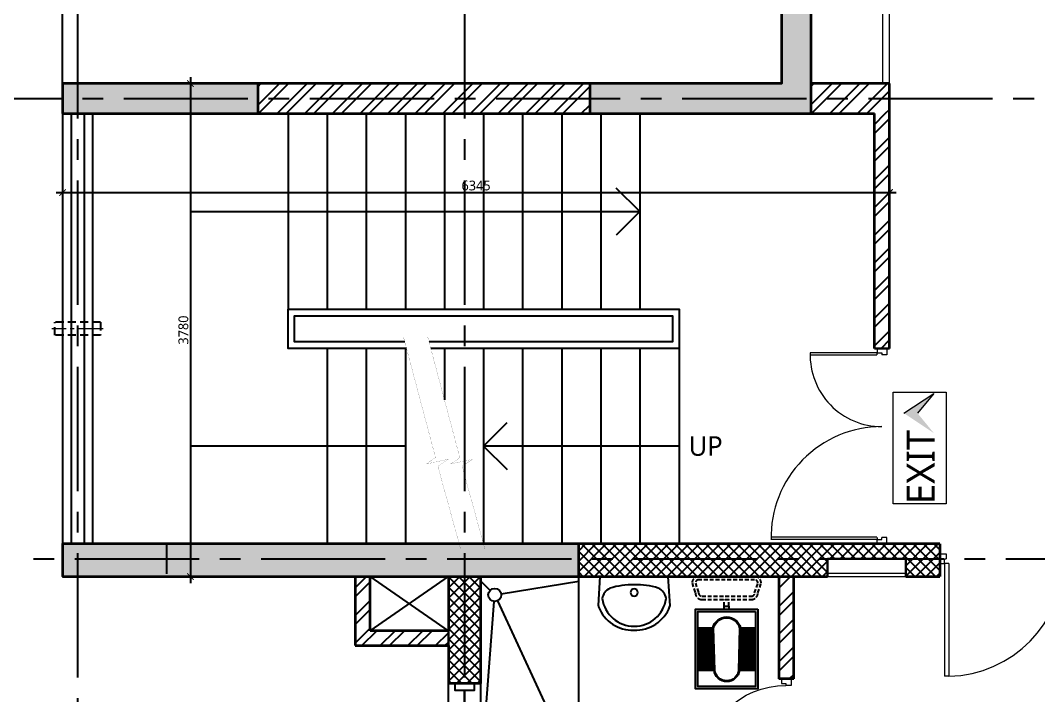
# Model space of a CAD drawing. Header units: millimetres. Extents: x -2409243 to -2334937, y -643723 to -441957.
# Drawn here: x -2362729 to -2354916, y -485256 to -480078 of the extents above; entities that cross this region are included whole.
import ezdxf

# ---------------------------------------------------------------- set-up
doc = ezdxf.new("R2010")
doc.units = ezdxf.units.MM
doc.header["$MEASUREMENT"] = 0
doc.header["$PDMODE"] = 67
for name, pattern in [('CENTER2', [28.575, 19.05, -3.175, 3.175, -3.175]), ('DASHED', [0.75, 0.5, -0.25]), ('DASHED2', [0.375, 0.25, -0.125])]:
    doc.linetypes.add(name, pattern=pattern)
for name, color, linetype in [('A-Anno-Grid Lines', 154, 'Continuous'), ('A-Elevation', 4, 'Continuous'), ('A-Railing', 4, 'Continuous'), ('A-Sanitory', 181, 'Continuous'), ('A-Steps', 3, 'Continuous'), ('A-Wall Patt', 8, 'Continuous'), ('A-Window', 4, 'Continuous'), ('S-Conc Patt', 9, 'Continuous')]:
    doc.layers.add(name, color=color, linetype=linetype)
for name, color, linetype, lineweight in [('A-Detail Lines', 8, 'Continuous', 25), ('A-Door', 4, 'Continuous', 9), ('A-DTLS-Elevation', 4, 'Continuous', 25), ('A-Wall Ele', 3, 'Continuous', 20), ('A-Wall Sec', 1, 'Continuous', 30), ('COL', 15, 'Continuous', 25), ('E-FIRE ESCAPE SIGNAGE', 40, 'Continuous', 20), ('HVAC Units', 60, 'Continuous', 30), ('S-Concrete', 40, 'Continuous', 30), ('STAIR', 3, 'Continuous', 9)]:
    doc.layers.add(name, color=color, linetype=linetype, lineweight=lineweight)
doc.styles.get("Standard").update_dxf_attribs({"font": 'trebuc.ttf'})
doc.dimstyles.new('IIITD_WD_M @ 50', dxfattribs={"dimscale": 50, "dimtxt": 1.5, "dimasz": 1, "dimexe": 0.5, "dimexo": 0.25, "dimgap": 0.3, "dimtad": 1, "dimdec": 0, "dimrnd": 1, "dimzin": 0, "dimdsep": 46, "dimtxsty": 'Standard', "dimblk": 'ARCHTICK', "dimcen": 0.2, "dimdle": 1, "dimclrd": 1, "dimclre": 1, "dimclrt": 5, "dimadec": 0, "dimazin": 0, "dimtfac": 1, "dimtdec": 0, "dimtofl": 0, "dimtmove": 0, "dimatfit": 0, "dimfxl": 2, "dimfxlon": 1, "dimtolj": 1, "dimtzin": 0, "dimlwd": -1, "dimlwe": -1, "dimarcsym": 0})
pattern_1 = [(225, (-1525842.595, -761258.91), (39.7747564, -39.7747564), []), (315, (-1525842.595, -761258.91), (39.7747564, 39.7747564), [])]
pattern_2 = [(45, (-1525842.6, -761258.91), (-106.066017, 106.066017), []), (45, (-1525771.88, -761258.91), (-106.066017, 106.066017), [])]
pattern_3 = [(45, (-2351525.57, -482165.75), (-106.066, 106.066), []), (45, (-2351454.86, -482165.75), (-106.066, 106.066), [])]

# ---------------------------------------------------------------- blocks, each defined once
blk = doc.blocks.new('Cols Residences')
at = {"layer": 'S-Conc Patt'}
for points in [[(-20221.6, -1269.3), (-20221.6, -5229.3), (-19971.6, -5229.3), (-19971.6, -1269.3)], [(-16671.6, -1269.3), (-16671.6, -1269.3), (-16671.6, -2769.3), (-16441.6, -2769.3), (-16441.6, -1269.3)], [(-14961.6, -6784.3), (-16441.6, -6784.3), (-16441.6, -5314.3), (-16671.6, -5314.3), (-16671.6, -7014.3), (-14961.6, -7014.3)]]:
    blk.add_hatch(color=256, dxfattribs=at).paths.add_polyline_path(points)
at = {"layer": 'S-Concrete', "lineweight": 35}
for points in [[(-20221.6, -1269.3), (-20221.6, -5229.3), (-19971.6, -5229.3), (-19971.6, -1269.3)], [(-16671.6, -1269.3), (-16671.6, -1269.3), (-16671.6, -2769.3), (-16441.6, -2769.3), (-16441.6, -1269.3), (-16671.6, -1269.3)], [(-14961.6, -6784.3), (-16441.6, -6784.3), (-16441.6, -5314.3), (-16671.6, -5314.3), (-16671.6, -7014.3), (-14961.6, -7014.3)]]:
    blk.add_lwpolyline(points, close=True, dxfattribs=at)
blk = doc.blocks.new('ABL_Door_S - 1000 x 2100-11-3 Second Floor Lvl')
at = {"layer": 'A-Door', "color": 5}
for p, q in [((-500, 37.5), (-450, 37.5)), ((-500, -37.5), (-500, 37.5)), ((-450, 37.5), (-450, -2.5)), ((450, 37.5), (450, -2.5)), ((500, 37.5), (450, 37.5)), ((500, -37.5), (500, 37.5)), ((-500, -37.5), (-465, -37.5)), ((-465, -2.5), (-450, -2.5)), ((-465, -37.5), (-465, -2.5)), ((-430, -37.5), (-465, -37.5)), ((465, -2.5), (450, -2.5)), ((465, -37.5), (465, -2.5)), ((500, -37.5), (465, -37.5))]:
    blk.add_line(p, q, dxfattribs=at)
at = {"layer": 'A-Door', "color": 5, "lineweight": 18}
for p, q in [((-465, -37.5), (-465, -902.4)), ((-430, -37.5), (-430, -902.4)), ((-430, -902.4), (-465, -902.4))]:
    blk.add_line(p, q, dxfattribs=at)
at = {"layer": 'A-Door'}
blk.add_arc((-450, -2.5), 900, 271.27334, 0, dxfattribs=at)
blk = doc.blocks.new('Stair win rail')
at = {"layer": 'A-Window', "color": 3}
for p, q in [((-21550, -3507.2), (-24850, -3507.2)), ((-21550, -3607.2), (-24850, -3607.2))]:
    blk.add_line(p, q, dxfattribs=at)
at = {"layer": 'A-Window'}
for points in [[(-21550, -3442.2), (-24850, -3442.2)], [(-21550, -3672.2), (-24850, -3672.2)]]:
    blk.add_lwpolyline(points, dxfattribs=at)
blk = doc.blocks.new('Grid Residences')
at = {"layer": 'A-Anno-Grid Lines', "linetype": 'CENTER2', "ltscale": 50}
for p, q in [((-20086.6, 2923), (-20086.6, -27704.4)), ((-16556.6, 2548), (-16556.6, -10441.3)), ((12818.2, -1384.3), (-37818, -1384.3)), ((12818.2, -4354.3), (-37818, -4354.3))]:
    blk.add_line(p, q, dxfattribs=at)
at = {"layer": 'A-Anno-Grid Lines'}
blk.add_line((-19971.6, -2065.2), (-20201.6, -2065.2), dxfattribs=at)
blk = doc.blocks.new('Pergola')
at = {"layer": 'A-Elevation', "ltscale": 1000}
for p, q in [((-21370, 78245.2), (-20720, 78245.2)), ((-20720, 78245.2), (-20720, 78015.2)), ((-20720, 78015.2), (-17032.3, 78015.2)), ((-20720, 77865.2), (-20720, 77415.2)), ((-20720, 77865.2), (-17092.5, 77865.2)), ((-20720, 77865.2), (-20720, 77715.2)), ((-20720, 77415.2), (-17273.1, 77415.2)), ((-20720, 77265.2), (-20720, 76815.2)), ((-20720, 77265.2), (-17333.3, 77265.2)), ((-20720, 76815.2), (-17513.9, 76815.2)), ((-20720, 76665.2), (-20720, 76215.2)), ((-20720, 76665.2), (-17574.1, 76665.2)), ((-20720, 76215.2), (-17754.7, 76215.2)), ((-20720, 76065.2), (-20720, 75615.2)), ((-20720, 76065.2), (-17814.9, 76065.2)), ((-20720, 75615.2), (-17995.5, 75615.2)), ((-20720, 75465.2), (-20720, 75015.2)), ((-20720, 75465.2), (-18055.8, 75465.2)), ((-20720, 75015.2), (-18236.4, 75015.2)), ((-20720, 74865.2), (-20720, 74415.2)), ((-20720, 74865.2), (-18296.6, 74865.2)), ((-20720, 74415.2), (-18477.2, 74415.2)), ((-20720, 74265.2), (-20720, 73815.2)), ((-20720, 74265.2), (-18537.4, 74265.2)), ((-20720, 73815.2), (-18718, 73815.2)), ((-20720, 73665.2), (-20720, 73215.2)), ((-20720, 73665.2), (-18778.2, 73665.2)), ((-20720, 73215.2), (-18958.8, 73215.2)), ((-20720, 73065.2), (-19019, 73065.2)), ((-20720, 73065.2), (-20720, 72730.2))]:
    blk.add_line(p, q, dxfattribs=at)
blk = doc.blocks.new('s11')
at = {"layer": 'A-Detail Lines'}
for p, q in [((-25565, 59746.6), (-25150, 60346.6)), ((-25565, 60346.6), (-25150, 59746.6))]:
    blk.add_line(p, q, dxfattribs=at)
blk = doc.blocks.new('Elec Shaft Door')
at = {"layer": 'A-Door'}
for p, q in [((-21320, 55996.6), (-19955, 55996.6)), ((-21320, 55946.6), (-19955, 55946.6))]:
    blk.add_line(p, q, dxfattribs=at)
blk = doc.blocks.new('Big Door Garbage')
at = {"layer": 'A-Door', "color": 5, "lineweight": 18}
for p, q in [((-12550, 128777.8), (-12500, 128777.8)), ((-12550, 128702.8), (-12550, 128777.8)), ((-12500, 128777.8), (-12500, 128737.8)), ((-11100, 128777.8), (-11100, 128737.8)), ((-11050, 128777.8), (-11100, 128777.8)), ((-11050, 128702.8), (-11050, 128777.8)), ((-12550, 128702.8), (-12515, 128702.8)), ((-12515, 128737.8), (-12500, 128737.8)), ((-12515, 128702.8), (-12515, 128737.8)), ((-12500, 128702.8), (-12515, 128702.8)), ((-12515, 128700.2), (-12515, 128189.2)), ((-12498.9, 128700.2), (-12498.9, 128189)), ((-11101.1, 128700.2), (-11101.1, 127889)), ((-11085, 128737.8), (-11100, 128737.8)), ((-11100, 128702.8), (-11085, 128702.8)), ((-11085, 128702.8), (-11085, 128737.8)), ((-11050, 128702.8), (-11085, 128702.8)), ((-11085, 128700.2), (-11085, 127889.1))]:
    blk.add_line(p, q, dxfattribs=at)
at = {"layer": 'A-Door', "lineweight": 18}
for centre, radius, start, end in [((-12498.9, 128737.8), 548.9, 268.3162, 0), ((-11101.1, 128737.8), 848.9, 180, 271.32233)]:
    blk.add_arc(centre, radius, start, end, dxfattribs=at)
blk = doc.blocks.new('A$C38537BE3')
at = {"linetype": 'DASHED', "ltscale": 50}
for p, q in [((-65, -185), (-106.7, -185)), ((-65, -215), (-106.7, -215))]:
    blk.add_line(p, q, dxfattribs=at)
for points in [[(-211.7, -420.8), (-148.4, -400, 0.414214), (-106.7, -358.3), (-106.7, -41.7, 0.414214), (-148.4, 0), (-211.7, 20.8, 0.414214), (-253.4, -20.8), (-253.4, -379.2, 0.414214)], [(-211.7, -400), (-148.4, -379.2, 0.414214), (-127.5, -358.3), (-127.5, -41.7, 0.414214), (-148.4, -20.8), (-211.7, 0, 0.414214), (-232.5, -20.8), (-232.5, -379.2, 0.414214)]]:
    blk.add_lwpolyline(points, format="xyb", close=True, dxfattribs=at)
for points in [[(-45, 0), (465, 0), (465, -400), (-45, -400)], [(-30, -15), (450, -15), (450, -385), (-30, -385)]]:
    blk.add_lwpolyline(points, close=True)
blk.add_lwpolyline([(75, -111.7), (344.9, -118.2, -0.899983), (344.9, -280.5), (75.6, -288.2, -0.799392)], format="xyb", close=True)
blk.add_lwpolyline([(-45, -215), (-65, -215), (-65, -185), (-45, -185)])
at = {"layer": 'A-Detail Lines'}
blk.add_lwpolyline([(75.5, -116.7), (344.6, -123.2, -0.897689), (344.6, -275.5), (76.1, -283.2, -0.793494), (75.5, -116.7)], format="xyb", close=True, dxfattribs=at)
at = {"layer": 'S-Conc Patt'}
for p, q in [((75, -111.7), (75, -15)), ((85, -111.9), (85, -15)), ((95, -112.2), (95, -15)), ((105, -112.4), (105, -15)), ((115, -112.7), (115, -15)), ((125, -112.9), (125, -15)), ((135, -113.1), (135, -15)), ((145, -113.4), (145, -15)), ((155, -113.6), (155, -15)), ((165, -113.9), (165, -15)), ((175, -114.1), (175, -15)), ((185, -114.4), (185, -15)), ((195, -114.6), (195, -15)), ((205, -114.8), (205, -15)), ((215, -115.1), (215, -15)), ((225, -115.3), (225, -15)), ((235, -115.6), (235, -15)), ((245, -115.8), (245, -15)), ((255, -116), (255, -15)), ((265, -116.3), (265, -15)), ((275, -116.5), (275, -15)), ((285, -116.8), (285, -15)), ((295, -117), (295, -15)), ((305, -117.3), (305, -15)), ((315, -117.5), (315, -15)), ((325, -117.7), (325, -15)), ((335, -118), (335, -15)), ((345, -118.2), (345, -15)), ((345, -15), (345, -118.2)), ((75, -385), (75, -288)), ((85, -385), (85, -287.8)), ((95, -385), (95, -287.5)), ((105, -385), (105, -287.2)), ((115, -385), (115, -286.9)), ((125, -385), (125, -286.6)), ((135, -385), (135, -286.3)), ((145, -385), (145, -286.1)), ((155, -385), (155, -285.8)), ((165, -385), (165, -285.5)), ((175, -385), (175, -285.2)), ((185, -385), (185, -284.9)), ((195, -385), (195, -284.7)), ((205, -385), (205, -284.4)), ((215, -385), (215, -284.1)), ((225, -385), (225, -283.8)), ((235, -385), (235, -283.5)), ((245, -385), (245, -283.3)), ((255, -385), (255, -283)), ((265, -385), (265, -282.7)), ((275, -385), (275, -282.4)), ((285, -385), (285, -282.1)), ((295, -385), (295, -281.9)), ((305, -385), (305, -281.6)), ((315, -385), (315, -281.3)), ((325, -385), (325, -281)), ((335, -385), (335, -280.7)), ((345, -280.4), (345, -385)), ((345, -385), (345, -280.4))]:
    blk.add_line(p, q, dxfattribs=at)
blk = doc.blocks.new('basin13_pl')
for points in [[(-411.5, -1.9, -0.32431), (-228.7, 275.2, -0.074195), (-225.7, 275.6), (0, 262.4), (0, -262.4), (-222.7, -274.8, -0.082611), (-232.4, -273.1, -0.313325), (-411.5, -1.9)], [(-381.6, 0.6, -0.373947), (-169.4, 245.2, -0.252869), (-89.1, 186, -0.078211), (-62.6, 1.1, -0.070813), (-89.1, -186, -0.2542), (-169.4, -244.3, -0.371653), (-381.6, 0.6)]]:
    blk.add_lwpolyline(points, format="xyb", close=True)
at = {"lineweight": -2}
blk.add_circle((-122.5, 0.7), 28.8, dxfattribs=at)
blk = doc.blocks.new('Bt 3')
at = {"layer": 'A-Detail Lines'}
for points in [[(-7669.3, -2262.4), (-7598.6, -2333.1)], [(-7513.9, -2360.4), (-6919.3, -2262.4)], [(-7669.3, -3762.4), (-7567.1, -2418.4)], [(-7542.3, -2413.9), (-6919.3, -3762.4)]]:
    blk.add_lwpolyline(points, dxfattribs=at)
at = {"layer": 'A-Sanitory'}
blk.add_line((-6919.3, -3762.4), (-6919.3, -2207), dxfattribs=at)
blk.add_circle((-7563.3, -2368.5), 50, dxfattribs=at)
at = {"layer": 'A-Sanitory', "ltscale": 0.5, "xscale": -0.9999999999999992, "rotation": 270.0525914076156}
blk.add_blockref('basin13_pl', (-6494.3, -2227), dxfattribs=at)
at = {"layer": 'A-Sanitory', "xscale": 1.199999999999999, "yscale": 1.199999999999999, "zscale": 1.199999999999999, "rotation": 270}
blk.add_blockref('A$C38537BE3', (-5544.1, -2531.1), dxfattribs=at)
blk = doc.blocks.new('Toilet Win')
at = {"layer": 'A-Window', "color": 2, "lineweight": 30}
blk.add_line((22742.1, -8048.1), (22742.1, -8548.1), dxfattribs=at)
at = {"layer": 'A-Window'}
for points in [[(22617.1, -7998.1), (22617.1, -8598.1)], [(22667.1, -7998.1), (22667.1, -8048.1), (22817.1, -8048.1), (22817.1, -7998.1)], [(22867.1, -7998.1), (22867.1, -8598.1)], [(22667.1, -8598.1), (22667.1, -8548.1), (22817.1, -8548.1), (22817.1, -8598.1)]]:
    blk.add_lwpolyline(points, dxfattribs=at)
blk = doc.blocks.new('DB resi')
at = {"layer": 'A-Door'}
for p, q in [((-25150, 56711.6), (-25150, 56111.6)), ((-25125, 56711.6), (-25125, 56111.6))]:
    blk.add_line(p, q, dxfattribs=at)
blk = doc.blocks.new('ABL_Door_S - 750 x 2100-5-3 Second Floor Lvl')
at = {"layer": 'A-Door', "color": 5, "lineweight": 18}
for p, q in [((-375, 37.5), (-325, 37.5)), ((-375, -37.5), (-375, 37.5)), ((-325, 37.5), (-325, -2.5)), ((325, 37.5), (325, -2.5)), ((375, 37.5), (325, 37.5)), ((375, -37.5), (375, 37.5)), ((-375, -37.5), (-340, -37.5)), ((-340, -2.5), (-325, -2.5)), ((-340, -37.5), (-340, -2.5)), ((-340, -37.5), (-340, -652.3)), ((-305, -37.5), (-340, -37.5)), ((-305, -37.5), (-305, -652.3)), ((340, -2.5), (325, -2.5)), ((340, -37.5), (340, -2.5)), ((375, -37.5), (340, -37.5))]:
    blk.add_line(p, q, dxfattribs=at)
blk.add_lwpolyline([(-340, -652.3), (-305, -652.3)], dxfattribs=at)
at = {"layer": 'A-Door', "lineweight": 18}
blk.add_arc((-325, -2.5), 650, 271.76323, 0, dxfattribs=at)
blk = doc.blocks.new('Spout')
at = {"layer": 'A-DTLS-Elevation', "linetype": 'DASHED2', "ltscale": 250}
for p, q in [((-836622.3, 290266.1), (-836622.3, 290366.1)), ((-836272.3, 290366.1), (-836272.3, 290266.1))]:
    blk.add_line(p, q, dxfattribs=at)
for points in [[(-836272.3, 290366.1), (-836622.3, 290366.1)], [(-836272.3, 290266.1), (-836622.3, 290266.1)]]:
    blk.add_lwpolyline(points, dxfattribs=at)
at = {"layer": 'STAIR', "linetype": 'CENTER2', "ltscale": 10}
blk.add_lwpolyline([(-836250.4, 290316.1), (-836644.2, 290316.1)], dxfattribs=at)
blk = doc.blocks.new('EXIT')
at = {"ltscale": 5}
blk.add_hatch(color=256, dxfattribs=at).paths.add_polyline_path([(268.2, 220.8), (421.3, 94.9), (268.2, 325.7), (115.1, 94.9)])
for p, q in [((-431.1, 407.5), (431.1, 407.5)), ((-431.1, 0), (-431.1, 407.5)), ((431.1, 407.5), (431.1, 0)), ((268.2, 325.7), (421.3, 94.9)), ((421.3, 94.9), (268.2, 220.8)), ((431.1, 0), (-431.1, 0))]:
    blk.add_line(p, q, dxfattribs=at)
blk.add_text('EXIT', height=216).set_placement((-433, 88.9))
blk = doc.blocks.new('_ArchTick')
at = {"color": 0, "linetype": 'ByBlock', "const_width": 0.15}
blk.add_lwpolyline([(-0.5, -0.5), (0.5, 0.5)], dxfattribs=at)
blk = doc.blocks.new('*D715')
at = {"layer": 'A-Railing', "color": 1}
for p, q in [((-2362404.9, -481297.8), (-2362404.9, -481422.8)), ((-2356059.9, -481297.8), (-2356059.9, -481422.8)), ((-2362454.9, -481397.8), (-2356009.9, -481397.8))]:
    blk.add_line(p, q, dxfattribs=at)
at = {"layer": 'Defpoints', "color": 0}
for p in [(-2362404.9, -480792.8), (-2356059.9, -480792.8), (-2356059.9, -481397.8)]:
    blk.add_point(p, dxfattribs=at)
at = {"layer": 'A-Railing', "color": 1, "xscale": 50, "yscale": 50, "zscale": 50, "rotation": 180}
blk.add_blockref('_ArchTick', (-2362404.9, -481397.8), dxfattribs=at)
at = {"layer": 'A-Railing', "color": 1, "xscale": 50, "yscale": 50, "zscale": 50}
blk.add_blockref('_ArchTick', (-2356059.9, -481397.8), dxfattribs=at)
at = {"layer": 'A-Railing', "color": 5, "insert": (-2359232.4, -481344.5), "char_height": 75, "attachment_point": 5}
blk.add_mtext('\\A1;6345', dxfattribs=at)
blk = doc.blocks.new('*D716')
at = {"layer": 'A-Railing', "color": 1}
for p, q in [((-2361424.9, -480512.8), (-2361424.9, -484392.8)), ((-2361324.9, -480562.8), (-2361449.9, -480562.8)), ((-2361324.9, -484342.8), (-2361449.9, -484342.8))]:
    blk.add_line(p, q, dxfattribs=at)
at = {"layer": 'Defpoints', "color": 0}
for p in [(-2360904.9, -480562.8), (-2361424.9, -484342.8), (-2360904.9, -484342.8)]:
    blk.add_point(p, dxfattribs=at)
at = {"layer": 'A-Railing', "color": 1, "xscale": 50, "yscale": 50, "zscale": 50}
for p, rotation in [((-2361424.9, -480562.8), 90), ((-2361424.9, -484342.8), 270)]:
    blk.add_blockref('_ArchTick', p, dxfattribs=dict(at, rotation=rotation))
at = {"layer": 'A-Railing', "color": 5, "insert": (-2361478, -482452.8), "char_height": 75, "attachment_point": 5, "rotation": 90}
blk.add_mtext('\\A1;3780', dxfattribs=at)

msp = doc.modelspace()

# ---------------------------------------------------------------- hatches: boundary and pattern name
at = {"layer": 'A-Wall Patt'}
h = msp.add_hatch(dxfattribs=at)
h.set_pattern_fill('ANSI32', color=256, scale=400, style=0)
h.set_pattern_definition(pattern_3)
h.paths.add_polyline_path([(-2360904.9, -480562.8), (-2360904.9, -480792.8), (-2358359.9, -480792.8), (-2358359.9, -480562.8)])
h = msp.add_hatch(dxfattribs=at)
h.set_pattern_fill('ANSI32', color=256, scale=400, style=0)
h.set_pattern_definition(pattern_3)
h.paths.add_polyline_path([(-2356659.9, -480562.8), (-2356659.9, -480792.8), (-2356059.9, -480792.8), (-2356059.9, -480562.8)])
h = msp.add_hatch(dxfattribs=at)
h.set_pattern_fill('ANSI32', color=256, scale=400, style=0)
h.set_pattern_definition(pattern_3)
h.paths.add_polyline_path([(-2356174.9, -482592.8), (-2356059.9, -482592.8), (-2356059.9, -480792.8), (-2356174.9, -480792.8)])
h = msp.add_hatch(dxfattribs=at)
h.set_pattern_fill('ANSI37', color=256, scale=450, angle=180, style=0)
h.set_pattern_definition(pattern_1)
h.paths.add_polyline_path([(-2358444.9, -484342.8), (-2356534.9, -484342.8), (-2356534.9, -484207.8), (-2355934.9, -484207.8), (-2355934.9, -484342.8), (-2355674.1, -484342.8), (-2355674.1, -484092.8), (-2358444.9, -484092.8)])
h = msp.add_hatch(dxfattribs=at)
h.set_pattern_fill('ANSI32', color=256, scale=400, style=0)
h.set_pattern_definition(pattern_2)
h.paths.add_polyline_path([(-2360044.9, -484757.8), (-2360044.9, -484342.8), (-2360159.9, -484342.8), (-2360159.9, -484757.8)])
h = msp.add_hatch(dxfattribs=at)
h.set_pattern_fill('ANSI37', color=256, scale=450, angle=180, style=0)
h.set_pattern_definition(pattern_1)
h.paths.add_polyline_path([(-2359444.9, -485163.3), (-2359194.9, -485163.2), (-2359194.9, -484342.8), (-2359444.9, -484342.8)])
h = msp.add_hatch(dxfattribs=at)
h.set_pattern_fill('ANSI32', color=256, scale=400, style=0)
h.set_pattern_definition(pattern_2)
h.paths.add_polyline_path([(-2356909.9, -485127.8), (-2356794.9, -485127.8), (-2356794.9, -484343.8), (-2356909.9, -484343.8)])
h = msp.add_hatch(dxfattribs=at)
h.set_pattern_fill('ANSI32', color=256, scale=400, style=0)
h.set_pattern_definition(pattern_2)
h.paths.add_polyline_path([(-2359444.9, -484757.8), (-2360044.9, -484757.8), (-2360159.9, -484757.8), (-2360159.9, -484872.8), (-2359444.9, -484872.8)], flags=0)

# ---------------------------------------------------------------- linework, layer by layer
at = {"layer": 'A-Detail Lines'}
for p, q in [((-2357976.8, -481544.6), (-2358157.1, -481364.3)), ((-2361424.9, -481542.8), (-2361424.9, -483342.8)), ((-2361424.9, -481542.8), (-2357974.9, -481542.8)), ((-2357976.8, -481544.6), (-2358157.1, -481725)), ((-2359174.9, -483342.8), (-2358994.6, -483162.5)), ((-2359774.9, -483342.8), (-2361424.9, -483342.8)), ((-2357674.9, -483342.8), (-2359174.9, -483342.8)), ((-2359174.9, -483342.8), (-2358994.6, -483523.1))]:
    msp.add_line(p, q, dxfattribs=at)
at = {"layer": 'A-Detail Lines', "color": 5, "const_width": 1}
for points in [[(-2359789.3, -482506.3), (-2359543.2, -483430.8), (-2359614.7, -483480), (-2359445.1, -483443.1), (-2359525.5, -483497.3), (-2359350.4, -484132.8)], [(-2359603.1, -482506.3), (-2359357, -483430.8), (-2359428.5, -483480), (-2359258.9, -483443.1), (-2359339.3, -483497.3), (-2359164.2, -484132.8)]]:
    msp.add_lwpolyline(points, dxfattribs=at)
at = {"layer": 'A-Elevation', "ltscale": 1000}
msp.add_line((-2362404.9, -480562.8), (-2362404.9, -479912.8), dxfattribs=at)
at = {"layer": 'A-Railing'}
for points in [[(-2359766.3, -482592.8), (-2360674.9, -482592.8), (-2360674.9, -482292.8), (-2357674.9, -482292.8), (-2357674.9, -482592.8), (-2359580.1, -482592.8)], [(-2359779.6, -482542.8), (-2360624.9, -482542.8), (-2360624.9, -482342.8), (-2357724.9, -482342.8), (-2357724.9, -482542.8), (-2359593.4, -482542.8)]]:
    msp.add_lwpolyline(points, dxfattribs=at)
at = {"layer": 'A-Steps'}
for p, q in [((-2360674.9, -480792.8), (-2360674.9, -482292.8)), ((-2360374.9, -480792.8), (-2360374.9, -482292.8)), ((-2360074.9, -480792.8), (-2360074.9, -482292.8)), ((-2359774.9, -480792.8), (-2359774.9, -482292.8)), ((-2359474.9, -480792.8), (-2359474.9, -482292.8)), ((-2359174.9, -480792.8), (-2359174.9, -482292.8)), ((-2358874.9, -480792.8), (-2358874.9, -482292.8)), ((-2358574.9, -480792.8), (-2358574.9, -482292.8)), ((-2358274.9, -480792.8), (-2358274.9, -482292.8)), ((-2357974.9, -480792.8), (-2357974.9, -482292.8)), ((-2360374.9, -482592.8), (-2360374.9, -484092.8)), ((-2360074.9, -482592.8), (-2360074.9, -484092.8)), ((-2359774.9, -482592.8), (-2359774.9, -484092.8)), ((-2359474.9, -482592.8), (-2359474.9, -482988)), ((-2359174.9, -482592.8), (-2359174.9, -484092.8)), ((-2358874.9, -482592.8), (-2358874.9, -484092.8)), ((-2358574.9, -482592.8), (-2358574.9, -484092.8)), ((-2358274.9, -482592.8), (-2358274.9, -484092.8)), ((-2357974.9, -482592.8), (-2357974.9, -484092.8)), ((-2357674.9, -482592.8), (-2357674.9, -484092.8))]:
    msp.add_line(p, q, dxfattribs=at)
at = {"layer": 'A-Wall Sec', "lineweight": 35}
for p, q in [((-2358359.9, -480562.8), (-2360904.9, -480562.8)), ((-2358359.9, -480562.8), (-2360904.9, -480562.8)), ((-2356059.9, -480562.8), (-2356659.9, -480562.8)), ((-2356059.9, -480562.8), (-2356659.9, -480562.8)), ((-2356059.9, -480792.8), (-2356059.9, -480562.8)), ((-2356059.9, -480792.8), (-2356059.9, -480562.8)), ((-2360904.9, -480792.8), (-2358359.9, -480792.8)), ((-2360904.9, -480792.8), (-2358359.9, -480792.8)), ((-2356659.9, -480792.8), (-2356174.9, -480792.8)), ((-2356659.9, -480792.8), (-2356174.9, -480792.8)), ((-2356174.9, -482592.8), (-2356174.9, -480792.8)), ((-2356174.9, -482592.8), (-2356174.9, -480792.8)), ((-2356059.9, -482592.8), (-2356059.9, -480792.8)), ((-2356059.9, -482592.8), (-2356059.9, -480792.8)), ((-2355674.1, -484092.8), (-2358444.9, -484092.8)), ((-2355674.1, -484092.8), (-2358444.9, -484092.8)), ((-2355674.1, -484092.8), (-2358444.9, -484092.8)), ((-2355674.1, -484092.8), (-2358444.9, -484092.8)), ((-2355674.1, -484092.8), (-2355674.1, -484342.8)), ((-2355674.1, -484092.8), (-2355674.1, -484342.8)), ((-2360159.9, -484342.8), (-2360159.9, -484872.8)), ((-2360159.9, -484342.8), (-2360159.9, -484872.8)), ((-2360044.9, -484757.8), (-2360044.9, -484342.8)), ((-2360044.9, -484757.8), (-2360044.9, -484342.8)), ((-2359444.9, -484342.8), (-2359444.9, -484757.8)), ((-2359444.9, -484342.8), (-2359444.9, -484757.8)), ((-2359194.9, -485163.2), (-2359194.9, -484342.8)), ((-2359194.9, -485163.2), (-2359194.9, -484342.8)), ((-2358444.9, -484342.8), (-2356909.9, -484342.8)), ((-2358444.9, -484342.8), (-2356909.9, -484342.8)), ((-2356909.9, -484342.8), (-2356909.9, -485127.8)), ((-2356909.9, -484342.8), (-2356909.9, -485127.8)), ((-2356794.9, -485127.8), (-2356794.9, -484342.8)), ((-2356794.9, -484342.8), (-2356534.9, -484342.8)), ((-2356794.9, -485127.8), (-2356794.9, -484342.8)), ((-2356794.9, -484342.8), (-2356534.9, -484342.8)), ((-2355934.9, -484342.8), (-2355674.1, -484342.8)), ((-2355934.9, -484342.8), (-2355674.1, -484342.8)), ((-2359444.9, -484757.8), (-2360044.9, -484757.8)), ((-2359444.9, -484757.8), (-2360044.9, -484757.8)), ((-2360159.9, -484872.8), (-2359444.9, -484872.8)), ((-2360159.9, -484872.8), (-2359444.9, -484872.8)), ((-2359444.9, -484872.8), (-2359444.9, -485163.3)), ((-2359444.9, -484872.8), (-2359444.9, -485163.3)), ((-2356794.9, -485127.8), (-2356909.9, -485127.8)), ((-2356794.9, -485127.8), (-2356909.9, -485127.8)), ((-2359194.9, -485163.2), (-2359445.1, -485163.3)), ((-2359194.9, -485163.2), (-2359445.1, -485163.3))]:
    msp.add_line(p, q, dxfattribs=at)
at = {"layer": 'A-Wall Sec'}
for p, q in [((-2356174.9, -482592.8), (-2356059.9, -482592.8)), ((-2356174.9, -482592.8), (-2356059.9, -482592.8)), ((-2356534.9, -484207.8), (-2355934.9, -484207.8)), ((-2356534.9, -484207.8), (-2356534.9, -484342.8)), ((-2356534.9, -484207.8), (-2355934.9, -484207.8)), ((-2356534.9, -484207.8), (-2356534.9, -484342.8)), ((-2355934.9, -484207.8), (-2355934.9, -484342.8)), ((-2355934.9, -484207.8), (-2355934.9, -484342.8)), ((-2356909.9, -484342.8), (-2356794.9, -484342.8)), ((-2356909.9, -484342.8), (-2356794.9, -484342.8)), ((-2356909.9, -484343.8), (-2356794.9, -484343.8)), ((-2356909.9, -484343.8), (-2356794.9, -484343.8)), ((-2359444.9, -484757.8), (-2359444.9, -484872.8)), ((-2359444.9, -484757.8), (-2359444.9, -484872.8))]:
    msp.add_line(p, q, dxfattribs=at)
at = {"layer": 'COL'}
for points in [[(-2356889.9, -479092.8), (-2356889.9, -480562.8), (-2358359.9, -480562.8), (-2358359.9, -480792.8), (-2356659.9, -480792.8), (-2356659.9, -479092.8)], [(-2362404.9, -480562.8), (-2360904.9, -480562.8), (-2360904.9, -480792.8), (-2362404.9, -480792.8)], [(-2362404.9, -484092.8), (-2358444.9, -484092.8), (-2358444.9, -484342.8), (-2362404.9, -484342.8)]]:
    msp.add_lwpolyline(points, close=True, dxfattribs=at)
at = {"layer": 'S-Concrete', "lineweight": 35}
for points in [[(-2356889.9, -479082.8), (-2356889.9, -480562.8), (-2358359.9, -480562.8), (-2358359.9, -480792.8), (-2356659.9, -480792.8), (-2356659.9, -479082.8)], [(-2362404.9, -480792.8), (-2362404.9, -480792.8), (-2360904.9, -480792.8), (-2360904.9, -480562.8), (-2362404.9, -480562.8), (-2362404.9, -480792.8)], [(-2362404.9, -484342.8), (-2358444.9, -484342.8), (-2358444.9, -484092.8), (-2362404.9, -484092.8)]]:
    msp.add_lwpolyline(points, close=True, dxfattribs=at)

# ---------------------------------------------------------------- block references
at = {"layer": 'A-Anno-Grid Lines', "rotation": 90}
msp.add_blockref('Grid Residences', (-2363674.2, -464121.2), dxfattribs=at)
at = {"layer": 'A-Detail Lines'}
for name, p, rotation in [('Elec Shaft Door', (-2300113.3, -459242.8), 90), ('Elec Shaft Door', (-2300113.3, -459242.8), 90), ('Big Door Garbage', (-2484857.7, -495142.8), 270), ('Big Door Garbage', (-2484857.7, -495142.8), 270), ('s11', (-2299698.3, -459192.8), 90), ('s11', (-2299698.3, -459192.8), 90)]:
    msp.add_blockref(name, p, dxfattribs=dict(at, rotation=rotation))
msp.add_blockref('Bt 3', (-2351525.6, -482115.7), dxfattribs=at)
at = {"layer": 'A-Door', "rotation": 90}
msp.add_blockref('Pergola', (-2284159.7, -459192.8), dxfattribs=at)
at = {"layer": 'A-Door'}
msp.add_blockref('ABL_Door_S - 1000 x 2100-11-3 Second Floor Lvl', (-2355174.1, -484205.3), dxfattribs=at)
msp.add_blockref('ABL_Door_S - 1000 x 2100-11-3 Second Floor Lvl', (-2355174.1, -484205.3), dxfattribs=at)
at = {"layer": 'A-Door', "xscale": -1}
for name, p, rotation in [('DB resi', (-2299823.3, -509467.8), 90), ('DB resi', (-2299823.3, -509467.8), 90), ('ABL_Door_S - 750 x 2100-5-3 Second Floor Lvl', (-2356852.4, -485502.8), 270), ('ABL_Door_S - 750 x 2100-5-3 Second Floor Lvl', (-2356852.4, -485502.8), 270)]:
    msp.add_blockref(name, p, dxfattribs=dict(at, rotation=rotation))
at = {"layer": 'A-Wall Ele', "xscale": -1, "rotation": 180}
msp.add_blockref('Toilet Win', (-2382062, -493761.3), dxfattribs=at)
msp.add_blockref('Toilet Win', (-2382062, -493761.3), dxfattribs=at)
at = {"layer": 'A-Wall Patt', "rotation": 90}
msp.add_blockref('Stair win rail', (-2365847.1, -459242.8), dxfattribs=at)
at = {"layer": 'E-FIRE ESCAPE SIGNAGE', "ltscale": 100, "xscale": 0.9944999981671572, "yscale": 0.9944999983999878, "zscale": 0.9944999983999878, "rotation": 90}
msp.add_blockref('EXIT', (-2355625.3, -483357.1), dxfattribs=at)
at = {"layer": 'HVAC Units'}
msp.add_blockref('Spout', (-1525842.6, -772758.9), dxfattribs=at)
at = {"layer": 'S-Concrete', "rotation": 90}
msp.add_blockref('Cols Residences', (-2363674.2, -464121.2), dxfattribs=at)

# ---------------------------------------------------------------- texts
at = {"layer": 'A-Detail Lines', "insert": (-2357601.2, -483266.7), "char_height": 150, "width": 520.679, "attachment_point": 1}
msp.add_mtext('UP', dxfattribs=at)

# ---------------------------------------------------------------- dimensions: what is measured, and where the dimension line sits
at = {"layer": 'A-Railing'}
dim = msp.add_linear_dim(base=(-2361424.9, -484342.8), p1=(-2360904.9, -480562.8), p2=(-2360904.9, -484342.8), angle=90, dimstyle='IIITD_WD_M @ 50', override={"dimarcsym": 1}, dxfattribs=at)
dim.commit()
dim.dimension.update_dxf_attribs({"geometry": '*D716', "text_midpoint": (-2361478, -482452.8)})
dim = msp.add_linear_dim(base=(-2356059.9, -481397.8), p1=(-2362404.9, -480792.8), p2=(-2356059.9, -480792.8), dimstyle='IIITD_WD_M @ 50', override={"dimarcsym": 1}, dxfattribs=at)
dim.commit()
dim.dimension.update_dxf_attribs({"geometry": '*D715', "text_midpoint": (-2359232.4, -481344.5)})

doc.saveas('drawing.dxf')
